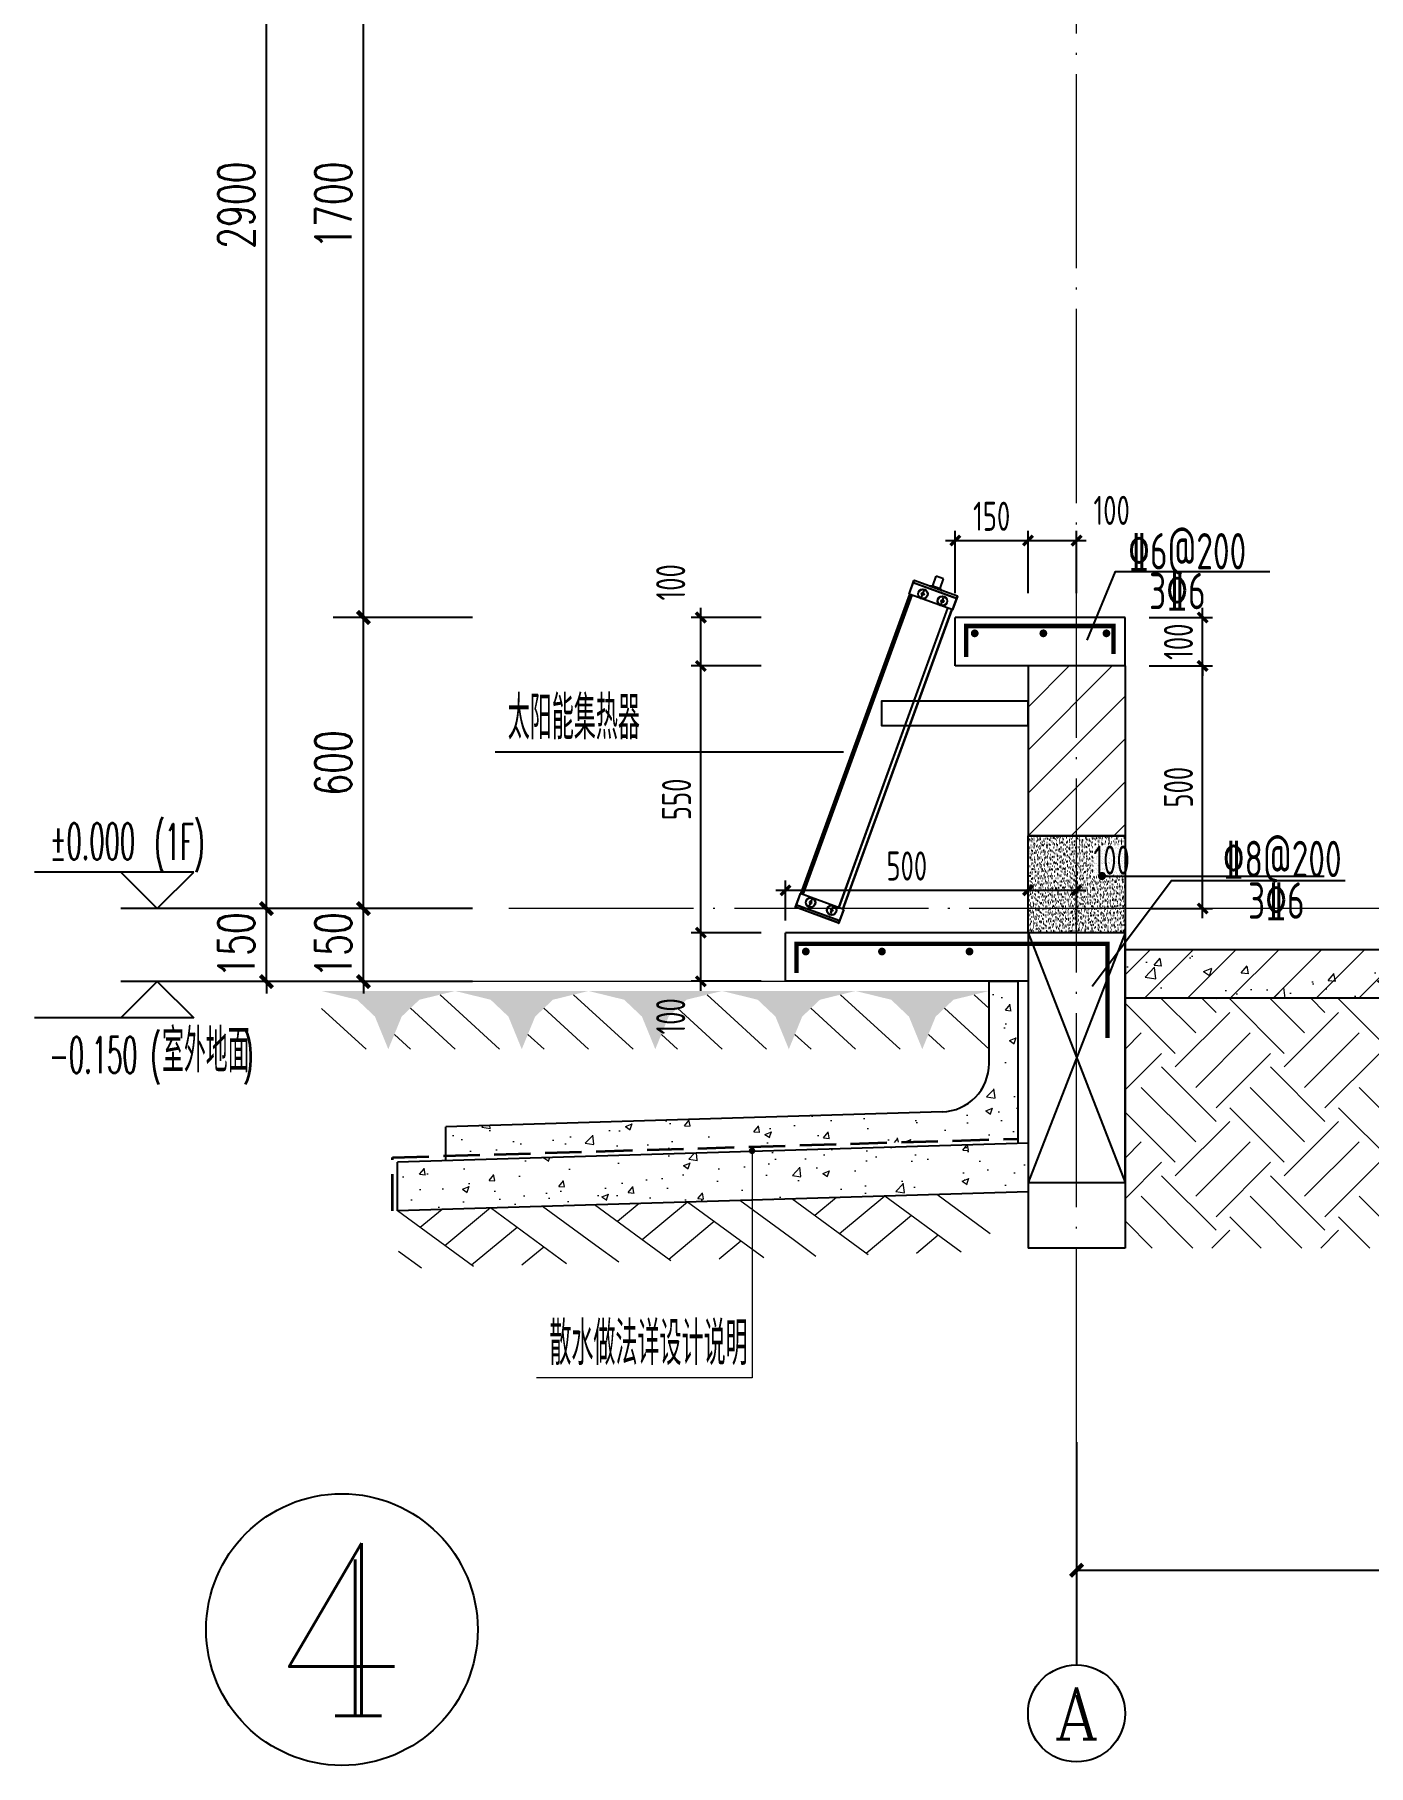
# Model space of a CAD drawing. Extents: x -1712635 to -854203, y -534641 to -21985.
# Drawn here: x -998730 to -995980, y -165657 to -162089 of the extents above; entities that cross this region are included whole.
import ezdxf
from ezdxf.enums import TextEntityAlignment as Align

# ---------------------------------------------------------------- set-up
doc = ezdxf.new("R2010")
doc.units = 0
doc.header["$LTSCALE"] = 1000
doc.linetypes.add('DASH', pattern=[0.35, 0.25, -0.1])
doc.linetypes.add('DOTE', pattern=[2.42, 2, -0.2, 0.02, -0.2])
doc.layers.get('0').update_dxf_attribs({"linetype": 'CONTINUOUS'})
doc.layers.get('Defpoints').update_dxf_attribs({"linetype": 'CONTINUOUS'})
for name, color, linetype in [('A-AXIS_TEXT', 7, 'CONTINUOUS'), ('AXIS', 3, 'CONTINUOUS'), ('COLUMN', 4, 'CONTINUOUS'), ('DIM', 2, 'CONTINUOUS'), ('DIM_ELEV', 3, 'CONTINUOUS'), ('DIM_IDEN', 67, 'CONTINUOUS'), ('PUB_DIM', 3, 'CONTINUOUS'), ('PUB_TEXT', 2, 'CONTINUOUS'), ('REIN', 6, 'CONTINUOUS'), ('S-大样-砼线', 7, 'CONTINUOUS'), ('S-引出线', 40, 'CONTINUOUS'), ('TEXT', 2, 'CONTINUOUS'), ('WALL', 2, 'CONTINUOUS'), ('实线层', 7, 'CONTINUOUS'), ('立面-看线', 251, 'CONTINUOUS')]:
    doc.layers.add(name, color=color, linetype=linetype)
for name, color, linetype, lineweight in [('AXIS_TEXT', 7, 'CONTINUOUS', 20), ('DOTE', 19, 'DOTE', 9), ('PUB_HATCH', 8, 'CONTINUOUS', 9), ('填充', 251, 'CONTINUOUS', 5), ('平面-排水沟', 86, 'CONTINUOUS', 15), ('立面-中轮廓线', 30, 'CONTINUOUS', 35), ('粉刷', 251, 'CONTINUOUS', 9)]:
    doc.layers.add(name, color=color, linetype=linetype, lineweight=lineweight)
doc.styles.add('_TCH_AXIS', font='COMPLEX', dxfattribs={"bigfont": 'GBCBIG'})
doc.styles.add('_TCH_DIM', font='SIMPLEX.shx', dxfattribs={"width": 0.7, "bigfont": 'GBCBIG.shx'})
doc.styles.add('_TCH_DIM_T3', font='SIMPLEX', dxfattribs={"width": 0.705882, "bigfont": 'GBCBIG'})
doc.styles.add('COMPLEX', font='COMPLEX')
doc.styles.add('DIM_FONT_T3', font='SIMPLEX', dxfattribs={"width": 0.705882, "bigfont": 'GBCBIG'})
doc.styles.add('TSSD_DIMENSION', font='Tssdeng.shx', dxfattribs={"width": 0.7, "bigfont": 'tssdchn.shx'})
doc.styles.add('TSSD_REIN', font='tssdeng.shx', dxfattribs={"width": 0.7, "height": 300, "bigfont": 'tssdchn.shx'})
doc.styles.add('w', font='tssdeng.shx', dxfattribs={"width": 0.8, "bigfont": 'tssdchn.shx'})
doc.dimstyles.new('_TCH_ARCH&&25', dxfattribs={"dimtxt": 74.375, "dimasz": 25, "dimexe": 62.5, "dimexo": 75, "dimgap": 25, "dimtad": 1, "dimdec": 0, "dimzin": 0, "dimdsep": 46, "dimtxsty": '_TCH_DIM_T3', "dimblk": 'ARCHTICK', "dimcen": 0.09, "dimclrt": 7, "dimazin": 0, "dimtfac": 1, "dimtdec": 0, "dimtix": 1, "dimtmove": 2, "dimatfit": 3, "dimldrblk": 'ARCHTICK', "dimfxl": 0, "dimtolj": 1, "dimtzin": 0, "dimarcsym": 0})
doc.dimstyles.new('TSSD_20_20', dxfattribs={"dimtxt": 60, "dimasz": 20, "dimexe": 20, "dimexo": 50, "dimgap": 20, "dimtad": 1, "dimdec": 0, "dimzin": 0, "dimdsep": 46, "dimtxsty": 'TSSD_DIMENSION', "dimblk": 'ARCHTICK', "dimblk1": 'ARCHTICK', "dimblk2": 'ARCHTICK', "dimcen": 0, "dimdle": 20, "dimclrt": 7, "dimadec": 0, "dimazin": 0, "dimtfac": 1, "dimtdec": 0, "dimtix": 1, "dimtmove": 2, "dimatfit": 3, "dimfxl": 0, "dimtolj": 1, "dimtzin": 0, "dimarcsym": 0})
pattern_1 = [(50, (28072.99, 249033.25), (143.452037, -12.550427), [15, -165]), (355, (28072.99, 249033.25), (-27.750267, 150.438427), [12, -132]), (100.4514, (28084.94, 249032.2), (115.701876, 137.88791), [12.74804, -140.22842]), (46.1842, (28072.99, 249073.25), (213.44821, -33.1038), [22.5, -247.5]), (96.6356, (28090.77, 249070.5), (186.93254, 194.82357), [19.12206, -210.3426]), (351.1842, (28072.99, 249073.25), (186.93239, 194.82372), [18, -198]), (21, (28092.99, 249063.25), (119.38141, -80.52378), [15, -165]), (326, (28092.99, 249063.25), (48.663066, 145.03001), [12, -132]), (71.4514, (28102.93, 249056.54), (168.044526, 64.5061), [12.74804, -140.22842]), (37.5, (28072.986, 249033.25), (2.431971, 66.578771), [0, -130.4, 0, -134, 0, -132.5]), (7.5, (28072.986, 249033.25), (52.613907, 78.882342), [0, -76.4, 0, -127.4, 0, -50.5]), (327.5, (28028.386, 249033.25), (106.764487, -4.510974), [0, -50, 0, -156, 0, -207]), (317.5, (28008.39, 249033.25), (116.637234, 20.020996), [0, -65, 0, -103.6, 0, -147])]

# ---------------------------------------------------------------- blocks, each defined once
blk = doc.blocks.new('A$C01192DFB')
at = {"layer": '实线层', "color": 5}
for p, q in [((-196.4, 238.3), (-189.3, 257.6)), ((-174.3, 252.1), (-189.3, 257.6)), ((-181.3, 232.8), (-174.3, 252.1)), ((-468.5, -396.9), (-243.8, 220.5)), ((-243.5, 220.4), (-468.2, -397)), ((-467.7, -397.2), (-243, 220.2)), ((-240, 219.1), (-464.7, -398.3)), ((-239.5, 218.9), (-464.2, -398.5)), ((-245.2, 221), (-235.1, 248.7)), ((-155, 188.2), (-245.2, 221)), ((-244.8, 220.8), (-234.5, 249)), ((-146.5, 211.5), (-236.8, 244.3)), ((-146.9, 212), (-236.2, 244.4)), ((-235.1, 248.7), (-234.7, 248.5)), ((-145.3, 216.4), (-234.6, 248.9)), ((-145.2, 216.5), (-234.5, 249)), ((-219.7, 220.8), (-218.7, 223.5)), ((-217.8, 218.6), (-219.7, 220.8)), ((-219.4, 214.4), (-214.3, 228.2)), ((-218.7, 223.5), (-215.9, 224)), ((-215, 219.1), (-217.8, 218.6)), ((-215.9, 224), (-214, 221.8)), ((-214, 221.8), (-215, 219.1)), ((-196.4, 238.3), (-203, 237.5)), ((-176.7, 228), (-203, 237.5)), ((-196.4, 238.3), (-181.3, 232.8)), ((-181.3, 232.8), (-176.7, 228)), ((-155.5, 188.3), (-145.2, 216.5)), ((-155, 188.2), (-144.9, 215.9)), ((-144.9, 215.9), (-145.4, 216)), ((-166, 192.2), (-390.7, -425.2)), ((-165.7, 192), (-390.4, -425.3)), ((-381.9, -428.4), (-157.2, 189)), ((-156.8, 188.8), (-381.5, -428.6)), ((-381.1, -428.7), (-156.4, 188.7)), ((-179.3, 206.1), (-178.4, 208.8)), ((-177.5, 203.9), (-179.3, 206.1)), ((-179, 199.7), (-174, 213.5)), ((-178.4, 208.8), (-175.5, 209.3)), ((-174.6, 204.4), (-177.5, 203.9)), ((-175.5, 209.3), (-173.7, 207.1)), ((-173.7, 207.1), (-174.6, 204.4)), ((-469.9, -396.4), (-480, -424.1)), ((-480, -424.1), (-479.6, -424.3)), ((-469.5, -396.6), (-479.7, -424.8)), ((-390.4, -457.1), (-479.7, -424.6)), ((-390.5, -457.2), (-479.7, -424.8)), ((-388.2, -452.5), (-478.4, -419.7)), ((-388.8, -452.7), (-478.1, -420.2)), ((-379.7, -429.2), (-469.9, -396.4)), ((-379.7, -429.2), (-468, -397.1)), ((-450.2, -412.7), (-451.2, -415.4)), ((-451.2, -415.4), (-449.4, -417.6)), ((-445.9, -408), (-450.9, -421.8)), ((-447.4, -412.2), (-450.2, -412.7)), ((-449.4, -417.6), (-446.5, -417.1)), ((-445.5, -414.4), (-447.4, -412.2)), ((-446.5, -417.1), (-445.5, -414.4)), ((-402.2, -423.9), (-407.2, -437.7)), ((-403.7, -428.1), (-406.6, -428.6)), ((-401.9, -430.3), (-403.7, -428.1)), ((-406.6, -428.6), (-407.6, -431.3)), ((-407.6, -431.3), (-405.7, -433.5)), ((-405.7, -433.5), (-402.9, -433)), ((-402.9, -433), (-401.9, -430.3)), ((-380.2, -429.1), (-390.5, -457.2)), ((-389.8, -456.9), (-390.3, -456.8)), ((-379.7, -429.2), (-389.8, -456.9))]:
    blk.add_line(p, q, dxfattribs=at)
for points in [[(-236.8, 244.3), (-236.7, 244.4), (-236.5, 244.5), (-236.4, 244.5), (-236.2, 244.4)], [(-146.5, 211.5), (-146.5, 211.6), (-146.6, 211.7), (-146.7, 211.9), (-146.9, 212)], [(-478.4, -419.7), (-478.4, -419.8), (-478.4, -420), (-478.2, -420.1), (-478.1, -420.2)], [(-388.2, -452.5), (-388.3, -452.6), (-388.4, -452.7), (-388.6, -452.7), (-388.8, -452.7)]]:
    blk.add_lwpolyline(points, dxfattribs=at)
blk.add_lwpolyline([(0, 0), (-302.4, 0), (-302.4, -49.7), (0, -49.7)], close=True, dxfattribs=at)
for centre, radius in [((-216.8, 221.3), 10), ((-216.8, 221.3), 9.5), ((-176.5, 206.6), 10), ((-176.5, 206.6), 9.5), ((-448.4, -414.9), 10), ((-448.4, -414.9), 9.5), ((-404.7, -430.8), 10), ((-404.7, -430.8), 9.5)]:
    blk.add_circle(centre, radius, dxfattribs=at)
for centre, start, end in [((-234.7, 248.5), 70, 160), ((-145.4, 216), 340, 70), ((-479.6, -424.3), 160, 250), ((-390.3, -456.8), 250, 340)]:
    blk.add_arc(centre, 0.5, start, end, dxfattribs=at)
blk = doc.blocks.new('$LINEPAT$素土夯实')
at = {"color": 0}
for p, q in [((0, -210), (210, 0)), ((120, -300), (420, 0)), ((420, 0), (607.5, -187.5)), ((495, -300), (795, 0)), ((615, 0), (705, -90)), ((315, -105), (502.5, -292.5)), ((210, -210), (300, -300)), ((705, -300), (795, -210))]:
    blk.add_line(p, q, dxfattribs=at)
blk = doc.blocks.new('$LinePat$自然土壤')
at = {"color": 0}
for p, q in [((0, -90), (71, -19)), ((0, -300), (210.7, -89.3)), ((420, -300), (630, -90)), ((210, -300), (286.4, -223.6))]:
    blk.add_line(p, q, dxfattribs=at)
for points in [[(0, 0), (630, 0), (168, -45), (462, -45)], [(168, -45), (462, -45), (252, -132), (378, -132)], [(252, -132), (378, -132), (315, -300)]]:
    blk.add_solid(points, dxfattribs=at)
blk = doc.blocks.new('sanshui')
at = {"layer": '粉刷'}
h = blk.add_hatch(dxfattribs=at)
h.set_pattern_fill('混凝土', color=256, scale=20)
h.set_pattern_definition(pattern_1)
edge = h.paths.add_edge_path()
edge.add_line((346317.8, 427329.6), (346257.8, 427329.6))
edge.add_line((346257.8, 427329.6), (346257.8, 427160.3))
edge.add_arc((346157.8, 427160.3), 100, 271.7184, 360, ccw=False)
edge.add_line((346160.8, 427060.3), (345137.8, 427029.6))
edge.add_line((345137.8, 427029.6), (345137.8, 426969.6))
edge.add_line((345137.8, 426969.6), (346317.8, 427005))
edge.add_line((346317.8, 427005), (346317.8, 427329.6))
h = blk.add_hatch(dxfattribs=at)
h.set_pattern_fill('混凝土', color=256, scale=20)
h.set_pattern_definition(pattern_1)
h.paths.add_polyline_path([(346337.8, 426895.6), (346337.8, 426995.6), (345037.8, 426956.6), (345037.8, 426856.6)])
at = {"layer": 'COLUMN'}
for p, q in [((346257.8, 427329.6), (346317.8, 427329.6)), ((346257.8, 427160.3), (346257.8, 427329.6)), ((346317.8, 426995), (346317.8, 427329.6)), ((346160.8, 427060.3), (345137.8, 427029.6)), ((345137.8, 426959.6), (345137.8, 427029.6)), ((346338.1, 426995.6), (345037.8, 426956.6)), ((345037.8, 426856.6), (345037.8, 426956.6)), ((346338.1, 426895.6), (345037.8, 426856.6))]:
    blk.add_line(p, q, dxfattribs=at)
blk.add_arc((346157.8, 427160.3), 100, 271.7184, 0, dxfattribs=at)
at = {"layer": '立面-中轮廓线', "linetype": 'DASH', "ltscale": 0.3}
blk.add_lwpolyline([(345027.8, 426856.6), (345027.8, 426966.3), (346317.8, 427005)], dxfattribs=at)
at = {"layer": '粉刷'}
blk.add_line((344881.5, 427329.6), (346257.8, 427329.6), dxfattribs=at)
at = {"layer": '粉刷', "yscale": 0.4, "zscale": 0.4}
for name, p, xscale, rotation in [('$LinePat$自然土壤', (345156.8, 427309.6), -0.4369306507241237, 359.9999999999903), ('$LinePat$自然土壤', (345432, 427309.6), -0.4369306507241237, 359.9999999999903), ('$LinePat$自然土壤', (345707.3, 427309.6), -0.4369306507241237, 359.9999999999903), ('$LinePat$自然土壤', (345982.6, 427309.6), -0.4369306507241237, 359.9999999999903), ('$LinePat$自然土壤', (346257.8, 427309.6), -0.4369306507241237, 359.9999999999903), ('$LINEPAT$素土夯实', (345444.5, 426868.8), -0.5117605352322558, 1.718358001643932), ('$LINEPAT$素土夯实', (345851.2, 426881), -0.5117605352322558, 1.718358001643932), ('$LINEPAT$素土夯实', (346257.8, 426893.2), -0.5117605352322558, 1.718358001643932)]:
    blk.add_blockref(name, p, dxfattribs=dict(at, xscale=xscale, rotation=rotation))
blk = doc.blocks.new('_ArchTick')
at = {"color": 0, "const_width": 0.35}
blk.add_lwpolyline([(-0.5, -0.5), (0.5, 0.5)], dxfattribs=at)
blk = doc.blocks.new('*D2859')
at = {"layer": 'AXIS', "color": 0, "lineweight": -2}
for p, q in [((-996581.8, -165065.5), (-996581.8, -165317.1)), ((-994781.8, -165065.5), (-994781.8, -165317.1)), ((-996581.8, -165254.6), (-994781.8, -165254.6))]:
    blk.add_line(p, q, dxfattribs=at)
at = {"layer": 'Defpoints', "color": 0}
for p in [(-996581.8, -164990.5), (-994781.8, -164990.5), (-994781.8, -165254.6)]:
    blk.add_point(p, dxfattribs=at)
at = {"layer": 'AXIS', "color": 0, "lineweight": -2, "xscale": 25, "yscale": 25, "zscale": 25, "rotation": 180}
blk.add_blockref('_ArchTick', (-996581.8, -165254.6), dxfattribs=at)
at = {"layer": 'AXIS', "color": 0, "lineweight": -2, "xscale": 25, "yscale": 25, "zscale": 25}
blk.add_blockref('_ArchTick', (-994781.8, -165254.6), dxfattribs=at)
at = {"layer": 'AXIS', "color": 7, "insert": (-995681.8, -165192.4), "char_height": 74.38, "attachment_point": 5, "style": '_TCH_DIM_T3'}
blk.add_mtext('\\A1;1800', dxfattribs=at)
blk = doc.blocks.new('*D2860')
at = {"layer": 'Defpoints', "color": 0}
for p in [(-998052, -163890.5), (-997752, -163890.5), (-997752, -164041)]:
    blk.add_point(p, dxfattribs=at)
at = {"layer": 'PUB_DIM', "color": 0, "lineweight": -2}
for p, q in [((-998052, -163890.5), (-998052, -163865.5)), ((-997827, -163890.5), (-998114.5, -163890.5)), ((-998052, -164041), (-998052, -163890.5)), ((-997827, -164041), (-998114.5, -164041)), ((-998052, -164041), (-998052, -164066))]:
    blk.add_line(p, q, dxfattribs=at)
at = {"layer": 'PUB_DIM', "color": 0, "lineweight": -2, "xscale": 25, "yscale": 25, "zscale": 25}
for p, rotation in [((-998052, -163890.5), 270), ((-998052, -164041), 90)]:
    blk.add_blockref('_ArchTick', p, dxfattribs=dict(at, rotation=rotation))
at = {"layer": 'PUB_DIM', "color": 7, "insert": (-998114.2, -163965.8), "char_height": 74.38, "attachment_point": 5, "rotation": 90, "style": '_TCH_DIM_T3'}
blk.add_mtext('\\A1;150', dxfattribs=at)
blk = doc.blocks.new('*D2861')
at = {"layer": 'Defpoints', "color": 0}
for p in [(-998052, -163290.5), (-997752, -163290.5), (-997752, -163890.5)]:
    blk.add_point(p, dxfattribs=at)
at = {"layer": 'PUB_DIM', "color": 0, "lineweight": -2}
for p, q in [((-997827, -163290.5), (-998114.5, -163290.5)), ((-998052, -163890.5), (-998052, -163290.5)), ((-997827, -163890.5), (-998114.5, -163890.5))]:
    blk.add_line(p, q, dxfattribs=at)
at = {"layer": 'PUB_DIM', "color": 0, "lineweight": -2, "xscale": 25, "yscale": 25, "zscale": 25}
for p, rotation in [((-998052, -163290.5), 90), ((-998052, -163890.5), 270)]:
    blk.add_blockref('_ArchTick', p, dxfattribs=dict(at, rotation=rotation))
at = {"layer": 'PUB_DIM', "color": 7, "insert": (-998114.2, -163590.5), "char_height": 74.38, "attachment_point": 5, "rotation": 90, "style": '_TCH_DIM_T3'}
blk.add_mtext('\\A1;600', dxfattribs=at)
blk = doc.blocks.new('*D2862')
at = {"layer": 'Defpoints', "color": 0}
for p in [(-998052, -161590.5), (-997752, -161590.5), (-997752, -163290.5)]:
    blk.add_point(p, dxfattribs=at)
at = {"layer": 'PUB_DIM', "color": 0, "lineweight": -2}
for p, q in [((-997827, -161590.5), (-998114.5, -161590.5)), ((-998052, -163290.5), (-998052, -161590.5)), ((-997827, -163290.5), (-998114.5, -163290.5))]:
    blk.add_line(p, q, dxfattribs=at)
at = {"layer": 'PUB_DIM', "color": 0, "lineweight": -2, "xscale": 25, "yscale": 25, "zscale": 25}
for p, rotation in [((-998052, -161590.5), 90), ((-998052, -163290.5), 270)]:
    blk.add_blockref('_ArchTick', p, dxfattribs=dict(at, rotation=rotation))
at = {"layer": 'PUB_DIM', "color": 7, "insert": (-998114.2, -162440.5), "char_height": 74.38, "attachment_point": 5, "rotation": 90, "style": '_TCH_DIM_T3'}
blk.add_mtext('\\A1;1700', dxfattribs=at)
blk = doc.blocks.new('*D2863')
at = {"layer": 'Defpoints', "color": 0}
for p in [(-998252, -163890.5), (-997752, -163890.5), (-997752, -164041)]:
    blk.add_point(p, dxfattribs=at)
at = {"layer": 'PUB_DIM', "color": 0, "lineweight": -2}
for p, q in [((-998252, -163890.5), (-998252, -163865.5)), ((-997827, -163890.5), (-998314.5, -163890.5)), ((-998252, -164041), (-998252, -163890.5)), ((-997827, -164041), (-998314.5, -164041)), ((-998252, -164041), (-998252, -164066))]:
    blk.add_line(p, q, dxfattribs=at)
at = {"layer": 'PUB_DIM', "color": 0, "lineweight": -2, "xscale": 25, "yscale": 25, "zscale": 25}
for p, rotation in [((-998252, -163890.5), 270), ((-998252, -164041), 90)]:
    blk.add_blockref('_ArchTick', p, dxfattribs=dict(at, rotation=rotation))
at = {"layer": 'PUB_DIM', "color": 7, "insert": (-998314.2, -163965.8), "char_height": 74.38, "attachment_point": 5, "rotation": 90, "style": '_TCH_DIM_T3'}
blk.add_mtext('\\A1;150', dxfattribs=at)
blk = doc.blocks.new('*D2864')
at = {"layer": 'Defpoints', "color": 0}
for p in [(-998252, -160990.5), (-997752, -160990.5), (-997752, -163890.5)]:
    blk.add_point(p, dxfattribs=at)
at = {"layer": 'PUB_DIM', "color": 0, "lineweight": -2}
for p, q in [((-997827, -160990.5), (-998314.5, -160990.5)), ((-998252, -163890.5), (-998252, -160990.5)), ((-997827, -163890.5), (-998314.5, -163890.5))]:
    blk.add_line(p, q, dxfattribs=at)
at = {"layer": 'PUB_DIM', "color": 0, "lineweight": -2, "xscale": 25, "yscale": 25, "zscale": 25}
for p, rotation in [((-998252, -160990.5), 90), ((-998252, -163890.5), 270)]:
    blk.add_blockref('_ArchTick', p, dxfattribs=dict(at, rotation=rotation))
at = {"layer": 'PUB_DIM', "color": 7, "insert": (-998314.2, -162440.5), "char_height": 74.38, "attachment_point": 5, "rotation": 90, "style": '_TCH_DIM_T3'}
blk.add_mtext('\\A1;2900', dxfattribs=at)
blk = doc.blocks.new('_AXISO')
blk.add_circle((0, 0), 0.5)
at = {"layer": 'A-AXIS_TEXT', "style": 'COMPLEX', "width": 1.041667}
blk.add_attdef('A', text='', height=0.56, dxfattribs=at).set_placement((-0.25, -0.28), (0.25, -0.28), align=Align.FIT)
blk = doc.blocks.new('20210809.02270547')
at = {"layer": 'REIN', "const_width": 9}
for points in [[(87504.6, 67366.4), (87504.6, 67430.2), (87808.5, 67430.2), (87808.5, 67372.2)], [(87154.5, 66714.5), (87154.5, 66775.2), (87795.6, 66775.2), (87795.6, 66580.9)]]:
    blk.add_lwpolyline(points, dxfattribs=at)
at = {"layer": 'REIN', "const_width": 8}
for points in [[(87518.1, 67415.1, 1), (87526.1, 67415.1, 1)], [(87659.6, 67415.1, 1), (87667.6, 67415.1, 1)], [(87789.6, 67415.1, 1), (87797.6, 67415.1, 1)], [(87169.8, 66759.1, 1), (87177.8, 66759.1, 1)], [(87326.8, 66759.1, 1), (87334.8, 66759.1, 1)], [(87507.3, 66759.1, 1), (87515.3, 66759.1, 1)]]:
    blk.add_lwpolyline(points, format="xyb", close=True, dxfattribs=at)
at = {"layer": 'S-引出线'}
for points in [[(87754.1, 67400.8), (87812.1, 67542.4), (88130.6, 67542.4)], [(87764.3, 66687.5), (87928, 66905.4), (88285.7, 66905.4)]]:
    blk.add_lwpolyline(points, dxfattribs=at)
at = {"layer": 'TEXT', "width": 0.7}
for s, style, p in [('%%1326@200', 'w', (87838.3, 67546.8)), ('3%%1326', 'w', (87881.7, 67464.8)), ('%%1328@200', 'TSSD_REIN', (88033.4, 66912.4)), ('3%%1326', 'TSSD_REIN', (88085.7, 66826.7))]:
    blk.add_text(s, height=75, rotation=0, dxfattribs=dict(at, style=style)).set_placement(p)
blk = doc.blocks.new('20210809.03062775')
at = {"layer": 'S-大样-砼线'}
for p, q in [((87154.5, 67095.9), (87354.5, 66580.9)), ((87354.5, 67095.9), (87154.5, 66580.9))]:
    blk.add_line(p, q, dxfattribs=at)
blk.add_lwpolyline([(87354.5, 67095.9), (87154.5, 67095.9), (87154.5, 66580.9), (87354.5, 66580.9)], close=True, dxfattribs=at)
blk = doc.blocks.new('20210902.15310664')
at = {"layer": 'DOTE', "color": 1, "linetype": 'DOTE', "ltscale": 0.2}
for p, q in [((85057.8, -133245.9), (85057.8, -113645.9)), ((87656.3, -132145.9), (83887.6, -132145.9))]:
    blk.add_line(p, q, dxfattribs=at)
blk = doc.blocks.new('*D3862')
at = {"layer": 'Defpoints', "color": 0}
for p in [(-996481.8, -163290.5), (-996321.8, -163290.5), (-996481.8, -163390.5)]:
    blk.add_point(p, dxfattribs=at)
at = {"layer": 'DIM', "color": 0, "lineweight": -2}
for p, q in [((-996321.8, -163290.5), (-996321.8, -163270.5)), ((-996431.8, -163290.5), (-996301.8, -163290.5)), ((-996321.8, -163390.5), (-996321.8, -163290.5)), ((-996431.8, -163390.5), (-996301.8, -163390.5)), ((-996321.8, -163390.5), (-996321.8, -163410.5))]:
    blk.add_line(p, q, dxfattribs=at)
at = {"layer": 'DIM', "color": 0, "lineweight": -2, "xscale": 20, "yscale": 20, "zscale": 20}
for p, rotation in [((-996321.8, -163290.5), 270), ((-996321.8, -163390.5), 90)]:
    blk.add_blockref('_ArchTick', p, dxfattribs=dict(at, rotation=rotation))
at = {"layer": 'DIM', "color": 7, "insert": (-996371.8, -163340.5), "char_height": 60, "attachment_point": 5, "rotation": 90, "style": 'TSSD_DIMENSION'}
blk.add_mtext('\\A1;100', dxfattribs=at)
blk = doc.blocks.new('*D3863')
at = {"layer": 'Defpoints', "color": 0}
for p in [(-996681.8, -163852.9), (-997181.8, -163965.5), (-996681.8, -163965.5)]:
    blk.add_point(p, dxfattribs=at)
at = {"layer": 'DIM', "color": 0, "lineweight": -2}
for p, q in [((-997201.8, -163852.9), (-996661.8, -163852.9)), ((-997181.8, -163915.5), (-997181.8, -163832.9)), ((-996681.8, -163915.5), (-996681.8, -163832.9))]:
    blk.add_line(p, q, dxfattribs=at)
at = {"layer": 'DIM', "color": 0, "lineweight": -2, "xscale": 20, "yscale": 20, "zscale": 20, "rotation": 180}
blk.add_blockref('_ArchTick', (-997181.8, -163852.9), dxfattribs=at)
at = {"layer": 'DIM', "color": 0, "lineweight": -2, "xscale": 20, "yscale": 20, "zscale": 20}
blk.add_blockref('_ArchTick', (-996681.8, -163852.9), dxfattribs=at)
at = {"layer": 'DIM', "color": 7, "insert": (-996931.8, -163802.9), "char_height": 60, "attachment_point": 5, "style": 'TSSD_DIMENSION'}
blk.add_mtext('\\A1;500', dxfattribs=at)
blk = doc.blocks.new('*D3864')
at = {"layer": 'Defpoints', "color": 0}
for p in [(-996581.8, -163852.9), (-996681.8, -163965.5), (-996581.8, -163965.5)]:
    blk.add_point(p, dxfattribs=at)
at = {"layer": 'DIM', "color": 0, "lineweight": -2}
for p, q in [((-996701.8, -163852.9), (-996561.8, -163852.9)), ((-996681.8, -163915.5), (-996681.8, -163832.9)), ((-996581.8, -163915.5), (-996581.8, -163832.9))]:
    blk.add_line(p, q, dxfattribs=at)
at = {"layer": 'DIM', "color": 0, "lineweight": -2, "xscale": 20, "yscale": 20, "zscale": 20, "rotation": 180}
blk.add_blockref('_ArchTick', (-996681.8, -163852.9), dxfattribs=at)
at = {"layer": 'DIM', "color": 0, "lineweight": -2, "xscale": 20, "yscale": 20, "zscale": 20}
blk.add_blockref('_ArchTick', (-996581.8, -163852.9), dxfattribs=at)
at = {"layer": 'DIM', "color": 7, "insert": (-996509.4, -163790.7), "char_height": 60, "attachment_point": 5, "style": 'TSSD_DIMENSION'}
blk.add_mtext('\\A1;100', dxfattribs=at)
blk = doc.blocks.new('*D3865')
at = {"layer": 'Defpoints', "color": 0}
for p in [(-996681.8, -163131.9), (-996831.8, -163290.5), (-996681.8, -163290.5)]:
    blk.add_point(p, dxfattribs=at)
at = {"layer": 'DIM', "color": 0, "lineweight": -2}
for p, q in [((-996851.8, -163131.9), (-996661.8, -163131.9)), ((-996831.8, -163240.5), (-996831.8, -163111.9)), ((-996681.8, -163240.5), (-996681.8, -163111.9))]:
    blk.add_line(p, q, dxfattribs=at)
at = {"layer": 'DIM', "color": 0, "lineweight": -2, "xscale": 20, "yscale": 20, "zscale": 20, "rotation": 180}
blk.add_blockref('_ArchTick', (-996831.8, -163131.9), dxfattribs=at)
at = {"layer": 'DIM', "color": 0, "lineweight": -2, "xscale": 20, "yscale": 20, "zscale": 20}
blk.add_blockref('_ArchTick', (-996681.8, -163131.9), dxfattribs=at)
at = {"layer": 'DIM', "color": 7, "insert": (-996756.8, -163081.9), "char_height": 60, "attachment_point": 5, "style": 'TSSD_DIMENSION'}
blk.add_mtext('\\A1;150', dxfattribs=at)
blk = doc.blocks.new('*D3866')
at = {"layer": 'Defpoints', "color": 0}
for p in [(-996581.8, -163131.9), (-996681.8, -163290.5), (-996581.8, -163290.5)]:
    blk.add_point(p, dxfattribs=at)
at = {"layer": 'DIM', "color": 0, "lineweight": -2}
for p, q in [((-996701.8, -163131.9), (-996561.8, -163131.9)), ((-996681.8, -163240.5), (-996681.8, -163111.9)), ((-996581.8, -163240.5), (-996581.8, -163111.9))]:
    blk.add_line(p, q, dxfattribs=at)
at = {"layer": 'DIM', "color": 0, "lineweight": -2, "xscale": 20, "yscale": 20, "zscale": 20, "rotation": 180}
blk.add_blockref('_ArchTick', (-996681.8, -163131.9), dxfattribs=at)
at = {"layer": 'DIM', "color": 0, "lineweight": -2, "xscale": 20, "yscale": 20, "zscale": 20}
blk.add_blockref('_ArchTick', (-996581.8, -163131.9), dxfattribs=at)
at = {"layer": 'DIM', "color": 7, "insert": (-996509.4, -163069.7), "char_height": 60, "attachment_point": 5, "style": 'TSSD_DIMENSION'}
blk.add_mtext('\\A1;100', dxfattribs=at)
blk = doc.blocks.new('*D3867')
at = {"layer": 'Defpoints', "color": 0}
for p in [(-997356.4, -163290.5), (-997181.8, -163290.5), (-997181.8, -163390.5)]:
    blk.add_point(p, dxfattribs=at)
at = {"layer": 'DIM', "color": 0, "lineweight": -2}
for p, q in [((-997356.4, -163410.5), (-997356.4, -163270.5)), ((-997231.8, -163290.5), (-997376.4, -163290.5)), ((-997231.8, -163390.5), (-997376.4, -163390.5))]:
    blk.add_line(p, q, dxfattribs=at)
at = {"layer": 'DIM', "color": 0, "lineweight": -2, "xscale": 20, "yscale": 20, "zscale": 20}
for p, rotation in [((-997356.4, -163290.5), 90), ((-997356.4, -163390.5), 270)]:
    blk.add_blockref('_ArchTick', p, dxfattribs=dict(at, rotation=rotation))
at = {"layer": 'DIM', "color": 7, "insert": (-997418.6, -163218.1), "char_height": 60, "attachment_point": 5, "rotation": 90, "style": 'TSSD_DIMENSION'}
blk.add_mtext('\\A1;100', dxfattribs=at)
blk = doc.blocks.new('*D3868')
at = {"layer": 'Defpoints', "color": 0}
for p in [(-997356.4, -163390.5), (-997181.8, -163390.5), (-997181.8, -163940.5)]:
    blk.add_point(p, dxfattribs=at)
at = {"layer": 'DIM', "color": 0, "lineweight": -2}
for p, q in [((-997356.4, -163960.5), (-997356.4, -163370.5)), ((-997231.8, -163390.5), (-997376.4, -163390.5)), ((-997231.8, -163940.5), (-997376.4, -163940.5))]:
    blk.add_line(p, q, dxfattribs=at)
at = {"layer": 'DIM', "color": 0, "lineweight": -2, "xscale": 20, "yscale": 20, "zscale": 20}
for p, rotation in [((-997356.4, -163390.5), 90), ((-997356.4, -163940.5), 270)]:
    blk.add_blockref('_ArchTick', p, dxfattribs=dict(at, rotation=rotation))
at = {"layer": 'DIM', "color": 7, "insert": (-997406.4, -163665.5), "char_height": 60, "attachment_point": 5, "rotation": 90, "style": 'TSSD_DIMENSION'}
blk.add_mtext('\\A1;550', dxfattribs=at)
blk = doc.blocks.new('*D3869')
at = {"layer": 'Defpoints', "color": 0}
for p in [(-997356.4, -163940.5), (-997181.8, -163940.5), (-997181.8, -164040.5)]:
    blk.add_point(p, dxfattribs=at)
at = {"layer": 'DIM', "color": 0, "lineweight": -2}
for p, q in [((-997356.4, -164060.5), (-997356.4, -163920.5)), ((-997231.8, -163940.5), (-997376.4, -163940.5)), ((-997231.8, -164040.5), (-997376.4, -164040.5))]:
    blk.add_line(p, q, dxfattribs=at)
at = {"layer": 'DIM', "color": 0, "lineweight": -2, "xscale": 20, "yscale": 20, "zscale": 20}
for p, rotation in [((-997356.4, -163940.5), 90), ((-997356.4, -164040.5), 270)]:
    blk.add_blockref('_ArchTick', p, dxfattribs=dict(at, rotation=rotation))
at = {"layer": 'DIM', "color": 7, "insert": (-997418.6, -164112.9), "char_height": 60, "attachment_point": 5, "rotation": 90, "style": 'TSSD_DIMENSION'}
blk.add_mtext('\\A1;100', dxfattribs=at)
blk = doc.blocks.new('*D3923')
at = {"layer": 'Defpoints', "color": 0}
for p in [(-996481.8, -163390.5), (-996321.8, -163390.5), (-996481.8, -163890.5)]:
    blk.add_point(p, dxfattribs=at)
at = {"layer": 'DIM', "color": 0, "lineweight": -2}
for p, q in [((-996321.8, -163910.5), (-996321.8, -163370.5)), ((-996431.8, -163390.5), (-996301.8, -163390.5)), ((-996431.8, -163890.5), (-996301.8, -163890.5))]:
    blk.add_line(p, q, dxfattribs=at)
at = {"layer": 'DIM', "color": 0, "lineweight": -2, "xscale": 20, "yscale": 20, "zscale": 20}
for p, rotation in [((-996321.8, -163390.5), 90), ((-996321.8, -163890.5), 270)]:
    blk.add_blockref('_ArchTick', p, dxfattribs=dict(at, rotation=rotation))
at = {"layer": 'DIM', "color": 7, "insert": (-996371.8, -163640.5), "char_height": 60, "attachment_point": 5, "rotation": 90, "style": 'TSSD_DIMENSION'}
blk.add_mtext('\\A1;500', dxfattribs=at)

msp = doc.modelspace()

# ---------------------------------------------------------------- hatches: boundary and pattern name
at = {"layer": 'PUB_HATCH'}
h = msp.add_hatch(dxfattribs=at)
h.set_pattern_fill('普通砖', color=256, scale=25, style=0)
h.set_pattern_definition([(45, (-1569657.01, 4597.395), (-44.1941915, 44.1941915), [])])
h.paths.add_polyline_path([(-996481.83, -163390.52), (-996681.83, -163390.52), (-996681.83, -163740.52), (-996481.83, -163740.52)])
h = msp.add_hatch(dxfattribs=at)
h.set_pattern_fill('钢筋混凝土', color=256, scale=25, style=0)
h.set_pattern_definition([(45, (-1569657.01, 4552.52), (-44.194174, 44.194174), []), (50, (-1569657.01, 4552.52), (179.315046, -15.688034), [18.75, -206.25]), (355, (-1569657.01, 4552.52), (-34.687833, 188.048033), [15, -165]), (100.4514, (-1569642.07, 4551.21), (144.627345, 172.359886), [15.93505, -175.28553]), (46.1842, (-1569657, 4602.52), (266.81026, -41.37975), [28.125, -309.375]), (96.6356, (-1569634.78, 4599.07), (233.66568, 243.52947), [23.90257, -262.92825]), (351.1842, (-1569657, 4602.52), (233.66549, 243.52965), [22.5, -247.5]), (21, (-1569632.01, 4590.02), (149.226763, -100.654723), [18.75, -206.25]), (326, (-1569632.01, 4590.02), (60.828833, 181.28751), [15, -165]), (71.4514, (-1569619.58, 4581.63), (210.055657, 80.632624), [15.93505, -175.28553]), (37.5, (-1569657.01, 4552.52), (3.039964, 83.2234635), [0, -163, 0, -167.5, 0, -165.625]), (7.5, (-1569657.01, 4552.52), (65.767384, 98.602928), [0, -95.5, 0, -159.25, 0, -63.125]), (327.5, (-1569712.76, 4552.52), (133.455609, -5.638718), [0, -62.5, 0, -195, 0, -258.75]), (317.5, (-1569737.76, 4552.52), (145.796542, 25.026246), [0, -81.25, 0, -129.5, 0, -183.75])])
h.paths.add_polyline_path([(-994815.16, -164008.85), (-994881.83, -163975.52), (-996481.83, -163975.52), (-996481.83, -164075.52), (-994881.83, -164075.52)])
at = {"layer": '填充'}
h = msp.add_hatch(dxfattribs=at)
h.set_pattern_fill('EARTH', color=250, scale=50, angle=45, style=0)
h.set_pattern_definition([(45, (-1861990.9, -37904.43), (0, 224.506403), [158.75, -158.75]), (45, (-1862033, -37862.34), (0, 224.506403), [158.75, -158.75]), (45, (-1862075.1, -37820.24), (0, 224.506403), [158.75, -158.75]), (135, (-1862075.1, -37792.18), (-224.506403, 0), [158.75, -158.75]), (135, (-1862033, -37750.08), (-224.506403, 0), [158.75, -158.75]), (135, (-1861990.9, -37707.99), (-224.506403, 0), [158.75, -158.75])])
h.paths.add_polyline_path([(-996481.83, -164590.5), (-994881.84, -164590.53), (-994881.84, -164075.53), (-996481.83, -164075.5)])
at = {"layer": '立面-看线'}
h = msp.add_hatch(dxfattribs=at)
h.set_pattern_fill('碎沙', color=256, scale=4)
h.set_pattern_definition([(37.5, (-1797735.0695, -549302.4675), (-0.32000626, 9.78826475), [0, -7.7216, 0, -8.636, 0, -8.255]), (7.5, (-1797735.07, -549302.467), (8.99046566, 14.33650201), [0, -4.1656, 0, -6.9596, 0, -2.667]), (327.5, (-1797741.318, -549302.4675), (15.819847405, 0.02874369), [0, -2.54, 0, -9.144, 0, -11.938]), (317.5, (-1797741.318, -549302.467), (15.27112905, 4.45858647), [0, -1.27, 0, -5.9944, 0, -6.858])])
h.paths.add_polyline_path([(-996681.83, -163940.52), (-996481.83, -163940.52), (-996481.83, -163740.52), (-996681.83, -163740.52)])

# ---------------------------------------------------------------- linework, layer by layer
at = {"layer": 'AXIS'}
msp.add_line((-996581.86, -164990.52), (-996581.86, -165449.91), dxfattribs=at)
at = {"layer": 'AXIS', "color": 6}
msp.add_circle((-998096.44, -165377.09), 280, dxfattribs=at)
at = {"layer": 'DIM_ELEV'}
for p, q in [((-998402.02, -163815.52), (-998730.02, -163815.52)), ((-998477.02, -163890.52), (-998552.02, -163815.52)), ((-998477.02, -163890.52), (-998402.02, -163815.52)), ((-998052.02, -163890.52), (-998552.02, -163890.52)), ((-998477.02, -164040.99), (-998552.02, -164115.99)), ((-998052.02, -164040.99), (-998552.02, -164040.99)), ((-998477.02, -164040.99), (-998402.02, -164115.99)), ((-998402.02, -164115.99), (-998730.02, -164115.99))]:
    msp.add_line(p, q, dxfattribs=at)
at = {"layer": 'DIM_IDEN'}
for p, q in [((-997243.31, -163568.02), (-997780.74, -163568.02)), ((-997062.23, -163568.02), (-997243.31, -163568.02)), ((-996529.39, -163823.5), (-996415.02, -163823.5)), ((-996415.02, -163823.5), (-996071.27, -163823.5))]:
    msp.add_line(p, q, dxfattribs=at)
at = {"layer": 'DIM_IDEN', "const_width": 8.33}
msp.add_lwpolyline([(-996533.55, -163823.5, 1), (-996525.22, -163823.5, 1)], format="xyb", close=True, dxfattribs=at)
at = {"layer": 'WALL'}
for p, q in [((-996481.83, -163290.52), (-996831.83, -163290.52)), ((-996831.83, -163390.52), (-996831.83, -163290.52)), ((-996481.83, -163390.52), (-996481.83, -163290.52)), ((-996481.83, -163390.52), (-996831.83, -163390.52)), ((-996681.83, -163390.52), (-996681.83, -163740.52)), ((-996481.83, -163390.52), (-996481.83, -163740.52)), ((-996481.83, -163740.52), (-996681.83, -163740.52)), ((-996481.83, -163940.52), (-997181.83, -163940.52)), ((-997181.83, -164040.52), (-997181.83, -163940.52)), ((-996481.83, -163940.52), (-996481.83, -164590.52)), ((-994881.83, -163975.52), (-996481.83, -163975.52)), ((-996481.83, -164075.52), (-996481.83, -163975.52)), ((-996681.83, -164040.52), (-997181.83, -164040.52)), ((-996681.83, -164040.52), (-996681.83, -164590.52)), ((-994881.83, -164075.52), (-996481.83, -164075.52)), ((-996481.83, -164590.52), (-996681.83, -164590.52))]:
    msp.add_line(p, q, dxfattribs=at)
msp.add_lwpolyline([(-996681.83, -163740.52), (-996481.83, -163740.52), (-996481.83, -163940.52), (-996681.83, -163940.52)], close=True, dxfattribs=at)
at = {"layer": '平面-排水沟'}
for p, q in [((-997250.85, -164390.11), (-997250.85, -164857.95)), ((-997250.85, -164857.95), (-997694.98, -164857.95))]:
    msp.add_line(p, q, dxfattribs=at)
at = {"layer": '平面-排水沟', "const_width": 6.67}
msp.add_lwpolyline([(-997250.85, -164386.77, 1), (-997250.85, -164393.44, 1)], format="xyb", close=True, dxfattribs=at)

# ---------------------------------------------------------------- block references
for name, p in [('A$C01192DFB', (-996681.83, -163463.26)), ('sanshui', (-1343019.96, -591370.15))]:
    msp.add_blockref(name, p)
at = {"layer": 'AXIS'}
ref = msp.add_blockref('_AXISO', (-996581.86, -165549.91), dxfattribs=dict(at, xscale=200, yscale=200, zscale=200))
ref.add_attrib('A', 'A', dxfattribs={"layer": 'AXIS_TEXT', "height": 106.3, "style": '_TCH_AXIS'}).set_placement((-996627.42, -165603.06), (-996536.3, -165603.06), align=Align.FIT)
at = {"layer": 'DIM_IDEN'}
msp.add_blockref('20210809.03062775', (-1083836.34, -231036.45), dxfattribs=at)
at = {"layer": 'DOTE'}
msp.add_blockref('20210902.15310664', (-1081639.59, -31744.62), dxfattribs=at)
at = {"layer": 'REIN'}
msp.add_blockref('20210809.02270547', (-1084313.8, -230738.32), dxfattribs=at)

# ---------------------------------------------------------------- texts
at = {"layer": 'AXIS_TEXT', "color": 6, "style": '_TCH_AXIS'}
msp.add_text('4', height=356.35, dxfattribs=at).set_placement((-998232.19, -165555.27), (-997960.69, -165555.27), align=Align.FIT)
at = {"layer": 'PUB_TEXT'}
for s, height, style, width, p in [('太阳能集热器', 89.362, 'DIM_FONT_T3', 0.705882, (-997754.49, -163541.77)), ('(1F)', 74.375, '_TCH_DIM', 0.494118, (-998483.65, -163790.49)), ('%%P0.000', 74.375, '_TCH_DIM', 0.494118, (-998699.02, -163789.27)), ('室外地面', 89.362, '_TCH_DIM', 0.7, (-998467.2, -164228.51)), ('-0.150', 74.375, '_TCH_DIM', 0.494118, (-998700.42, -164229.74)), ('(', 74.38, '_TCH_DIM', 0.494118, (-998491.7, -164228.51)), (')', 74.38, '_TCH_DIM', 0.494118, (-998300.39, -164228.51)), ('散水做法详设计说明', 89.362, 'DIM_FONT_T3', 0.705882, (-997668.73, -164831.7))]:
    msp.add_text(s, height=height, dxfattribs=dict(at, style=style, width=width)).set_placement(p)

# ---------------------------------------------------------------- dimensions: what is measured, and where the dimension line sits
at = {"layer": 'AXIS'}
dim = msp.add_aligned_dim(p1=(-996581.83, -164990.52), p2=(-994781.83, -164990.52), distance=-264.03, dimstyle='_TCH_ARCH&&25', dxfattribs=at)
dim.commit()
dim.dimension.update_dxf_attribs({"geometry": '*D2859', "text_midpoint": (-995681.83, -165192.36)})
at = {"layer": 'DIM'}
for base, p1, p2, angle, picture, middle in [((-996581.83, -163131.93), (-996681.83, -163290.52), (-996581.83, -163290.52), 360, '*D3866', (-996509.41, -163069.74)), ((-997356.44, -163290.52), (-997181.83, -163390.52), (-997181.83, -163290.52), 90, '*D3867', (-997418.63, -163218.1)), ((-996581.8, -163852.91), (-996681.8, -163965.52), (-996581.8, -163965.52), 0, '*D3864', (-996509.38, -163790.72)), ((-997356.44, -163940.52), (-997181.83, -164040.52), (-997181.83, -163940.52), 90, '*D3869', (-997418.63, -164112.93))]:
    dim = msp.add_linear_dim(base=base, p1=p1, p2=p2, angle=angle, dimstyle='TSSD_20_20', dxfattribs=at)
    dim.commit()
    dim.dimension.update_dxf_attribs({"geometry": picture, "text_midpoint": middle, "dimtype": 161})
for p1, p2, distance, picture, middle in [((-996831.83, -163290.52), (-996681.83, -163290.52), 158.59, '*D3865', (-996756.83, -163081.93)), ((-996481.83, -163390.52), (-996481.83, -163290.48), -160, '*D3862', (-996371.83, -163340.5)), ((-997181.83, -163940.52), (-997181.83, -163390.52), 174.61, '*D3868', (-997406.44, -163665.52)), ((-996481.83, -163890.52), (-996481.83, -163390.52), -160, '*D3923', (-996371.83, -163640.52)), ((-997181.83, -163965.52), (-996681.8, -163965.52), 112.61, '*D3863', (-996931.81, -163802.91))]:
    dim = msp.add_aligned_dim(p1=p1, p2=p2, distance=distance, dimstyle='TSSD_20_20', dxfattribs=at)
    dim.commit()
    dim.dimension.update_dxf_attribs({"geometry": picture, "text_midpoint": middle})
at = {"layer": 'PUB_DIM'}
for p1, p2, distance, picture, middle in [((-997752.02, -163890.52), (-997752.02, -160990.52), 500, '*D2864', (-998314.21, -162440.52)), ((-997752.02, -163290.52), (-997752.02, -161590.52), 300, '*D2862', (-998114.21, -162440.52)), ((-997752.02, -163890.52), (-997752.02, -163290.52), 300, '*D2861', (-998114.21, -163590.52)), ((-997752.02, -164040.99), (-997752.02, -163890.52), 500, '*D2863', (-998314.21, -163965.75)), ((-997752.02, -164040.99), (-997752.02, -163890.52), 300, '*D2860', (-998114.21, -163965.75))]:
    dim = msp.add_aligned_dim(p1=p1, p2=p2, distance=distance, dimstyle='_TCH_ARCH&&25', dxfattribs=at)
    dim.commit()
    dim.dimension.update_dxf_attribs({"geometry": picture, "text_midpoint": middle})

doc.saveas('drawing.dxf')
